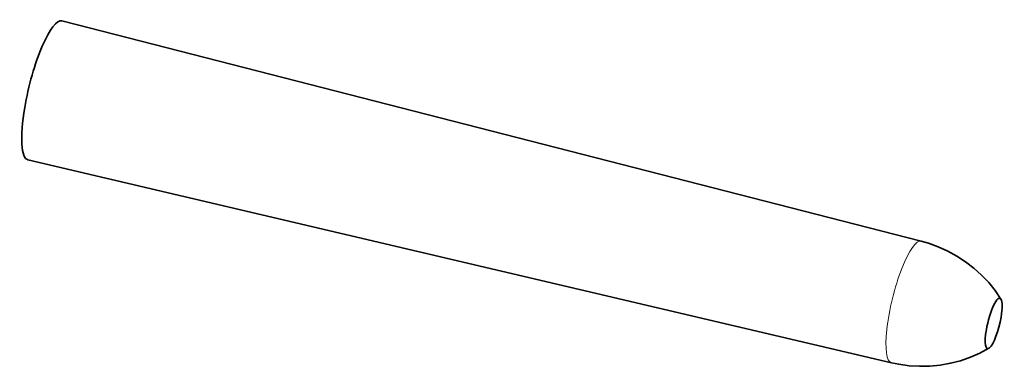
# Model space of a CAD drawing. Extents: x 284 to 1097, y 96 to 774.
# Drawn here: x 1015.7 to 1096.6, y 218.5 to 247 of the extents above; entities that cross this region are included whole.
import ezdxf

# ---------------------------------------------------------------- set-up
doc = ezdxf.new("R2010")
doc.units = 0

msp = doc.modelspace()

# ---------------------------------------------------------------- linework, layer by layer
at = {"color": 7, "lineweight": 35}
for p, q in [((1089.849, 228.824), (1019.154, 246.929)), ((1087.394, 218.821), (1016.351, 235.508))]:
    msp.add_line(p, q, dxfattribs=at)
for points in [[(1096.404, 224.058), (1095.928, 224.755), (1095.396, 225.416), (1094.811, 226.035), (1094.177, 226.608), (1093.5, 227.131), (1092.782, 227.6), (1092.03, 228.012), (1091.247, 228.365), (1090.439, 228.655), (1089.849, 228.824)], [(1095.41, 220.01), (1094.666, 219.612), (1093.888, 219.273), (1093.083, 218.995), (1092.256, 218.78), (1091.413, 218.631), (1090.56, 218.547), (1089.702, 218.531), (1088.845, 218.581), (1087.995, 218.697), (1087.394, 218.821)]]:
    msp.add_lwpolyline(points, dxfattribs=at)
for centre, major_axis, start_param, end_param in [((1017.749, 241.219), (-1.402, -5.71), 3.139343, 5.018528), ((1017.749, 241.219), (-1.402, -5.71), 5.018528, 6.285508), ((1095.805, 222.059), (-0.509, -2.073), 1.876935, 5.018528), ((1095.805, 222.059), (-0.509, -2.073), 5.018528, 8.16012)]:
    msp.add_ellipse(centre, major_axis=major_axis, ratio=0.228163, start_param=start_param, end_param=end_param, dxfattribs=at)
at = {"color": 7, "lineweight": 13}
msp.add_ellipse((1088.619, 223.823), major_axis=(-1.228, -5.002), ratio=0.228163, start_param=3.139343, end_param=6.285508, dxfattribs=at)

doc.saveas('drawing.dxf')
